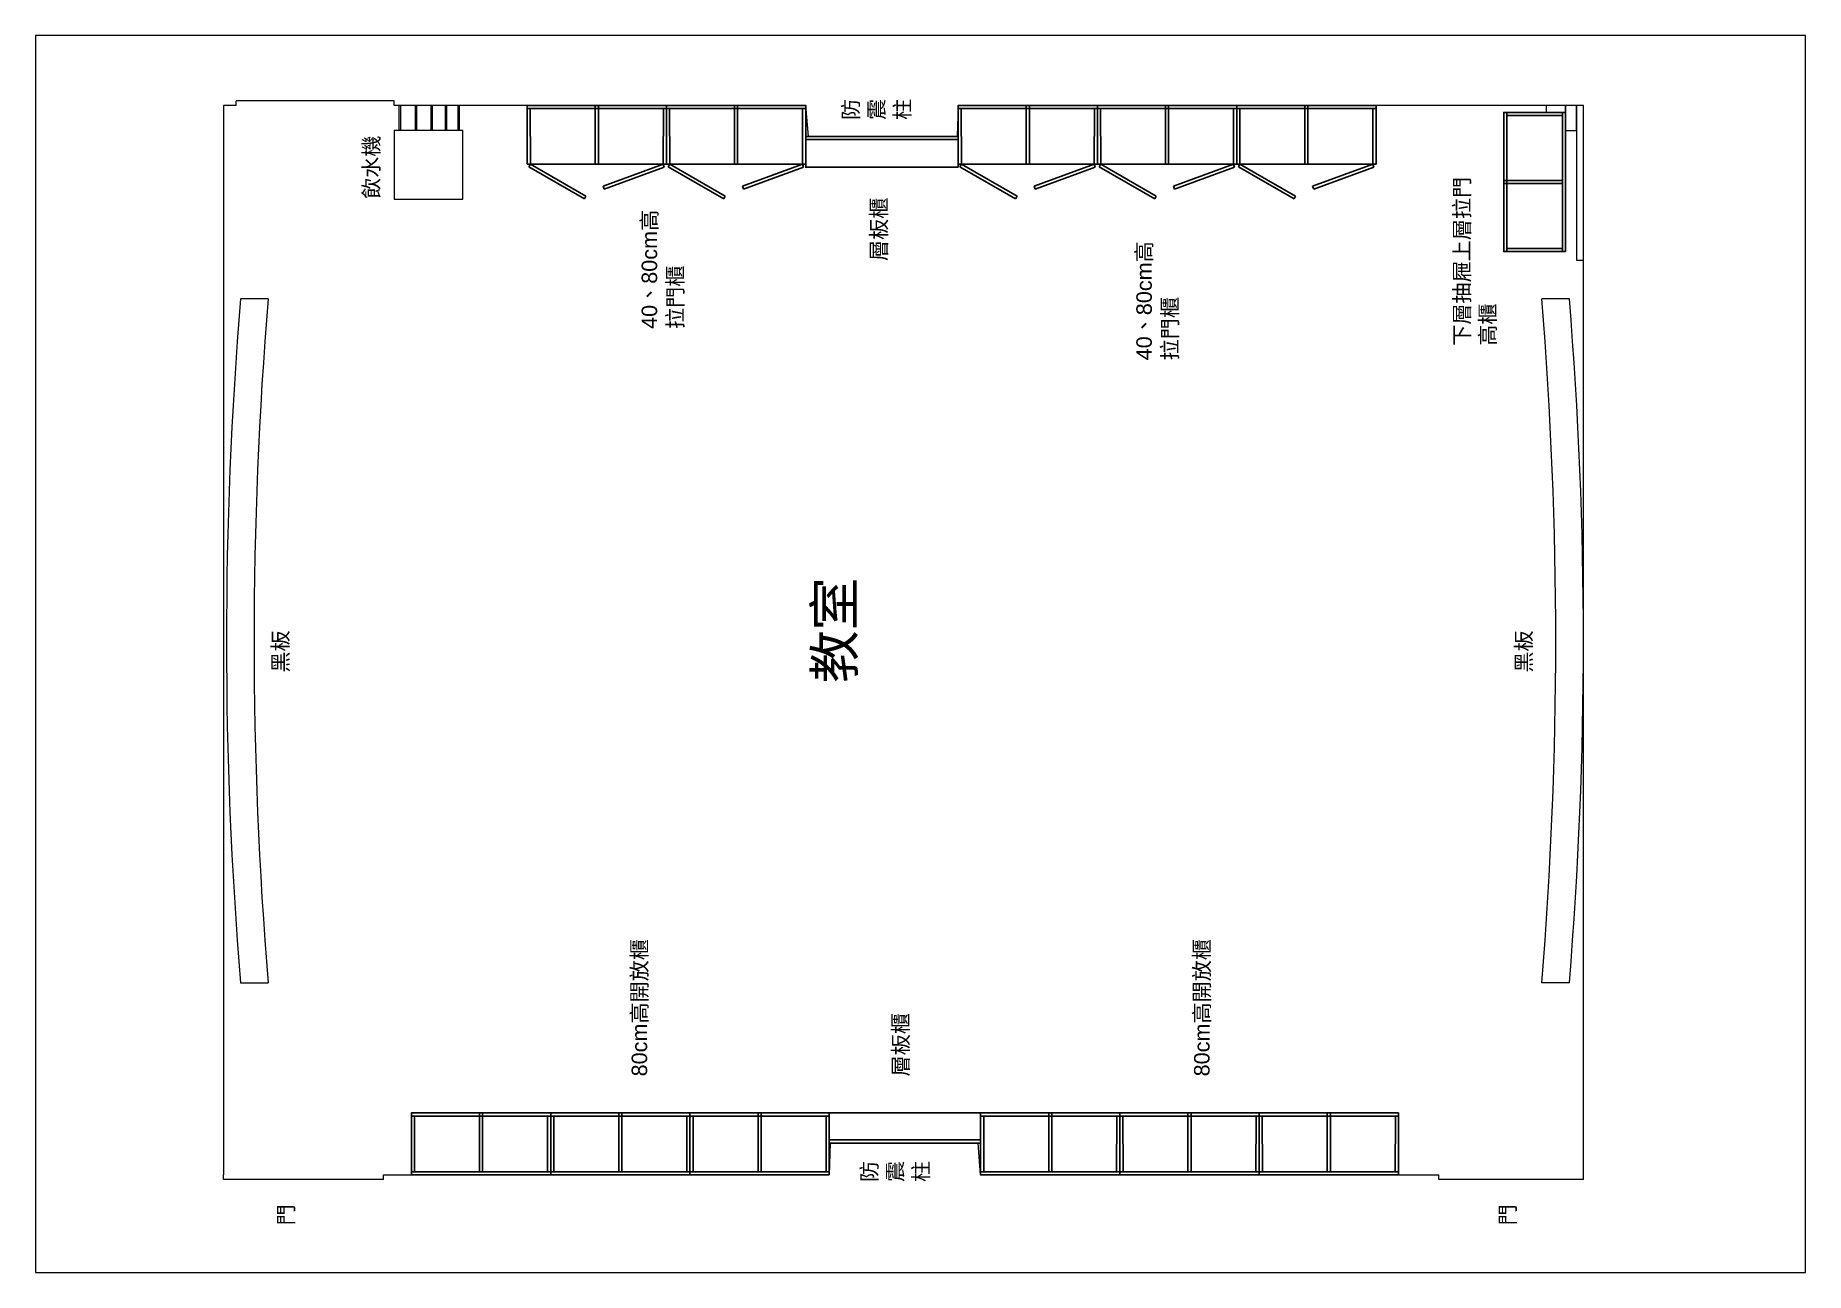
# Paper-space layout '配置2' of a CAD drawing. Header units: millimetres. Extents: x -14 to 272, y -2 to 198.
# The model-space entities are those that its viewports show. They can reach past a viewport. Long polylines and large blocks are cut down to what shows.
import ezdxf

# ---------------------------------------------------------------- set-up
doc = ezdxf.new("R2010")
doc.units = ezdxf.units.MM
doc.linetypes.add('DASHED', pattern=[19.05, 12.7, -6.35])
doc.styles.get("Standard").update_dxf_attribs({"font": 'Arial.ttf'})

msp = doc.modelspace()

# ---------------------------------------------------------------- linework, layer by layer
at = {"lineweight": 5}
for p, q in [((6236.777, 8712.49), (6236.777, 9746.49)), ((6236.777, 9746.49), (6266.777, 9746.49)), ((13176.777, 9664.49), (13176.777, 9746.49)), ((7506.777, 9636.761), (7506.777, 9458.15)), ((11926.777, 9458.15), (11926.777, 9636.761)), ((13176.777, 9664.49), (13206.777, 9664.49)), ((13206.777, 8644.49), (13206.777, 9664.49)), ((6236.777, 8712.49), (6266.777, 8712.49)), ((13016.777, 8644.49), (12571.777, 8644.49)), ((12571.777, 8644.49), (12571.777, 8199.49)), ((13016.777, 8644.49), (13016.777, 8199.49)), ((13176.777, 8644.49), (13206.777, 8644.49)), ((12571.777, 8199.49), (12976.777, 8199.49)), ((12976.777, 8199.49), (13016.777, 8199.49)), ((12976.777, 5967.49), (13176.777, 5984.49)), ((6471.777, 5826.49), (6266.777, 5832.49)), ((13176.777, 4999.49), (12976.777, 5006.49)), ((6266.777, 4854.49), (6471.777, 4869.49)), ((6236.777, 959.49), (6236.777, 1894.49)), ((6236.777, 1894.49), (6266.777, 1894.49)), ((7506.777, 1050.218), (7506.777, 1228.829)), ((11926.777, 1050.218), (11926.777, 1228.829)), ((6236.777, 959.49), (6266.777, 959.49))]:
    msp.add_line(p, q, dxfattribs=at)
at = {"linetype": 'DASHED', "lineweight": 5}
for p, q in [((13016.777, 8611.601), (13176.777, 8611.601)), ((13016.777, 8601.746), (13176.777, 8601.746)), ((13016.777, 8506.312), (13176.777, 8506.312)), ((13016.777, 8496.673), (13176.777, 8496.673)), ((13016.777, 8404.954), (13176.777, 8404.954)), ((13016.777, 8395.315), (13176.777, 8395.315)), ((13016.777, 8312.229), (13176.777, 8312.229)), ((13016.777, 8302.59), (13176.777, 8302.59)), ((13016.777, 8230.303), (13176.777, 8230.303)), ((13016.777, 8220.664), (13176.777, 8220.664))]:
    msp.add_line(p, q, dxfattribs=at)
at = {"color": 1, "linetype": 'DASHED'}
for p, q in [((6286.777, 8532.49), (6286.777, 7632.49)), ((6286.777, 8511.474), (6646.777, 8512.49)), ((6646.777, 8532.49), (6646.777, 7632.49)), ((6286.777, 8092.49), (6666.777, 8092.49)), ((6286.777, 8072.49), (6666.777, 8072.49)), ((12796.777, 7763.474), (12796.777, 7784.49)), ((13156.777, 7784.49), (13156.777, 6884.49)), ((12796.777, 7763.474), (13156.777, 7764.49)), ((12796.777, 7763.474), (12796.836, 6884.49)), ((6286.777, 7653.505), (6646.777, 7652.49)), ((6286.777, 7632.49), (6286.777, 6732.49)), ((6286.777, 7611.474), (6646.777, 7612.49)), ((6646.777, 7632.49), (6646.777, 6732.49)), ((12796.777, 7344.49), (13176.777, 7344.49)), ((12796.777, 7324.49), (12796.777, 7344.49)), ((12796.777, 7324.49), (13176.777, 7324.49)), ((6286.777, 7192.49), (6666.777, 7192.49)), ((6286.777, 7172.49), (6666.777, 7172.49)), ((12796.777, 6905.505), (13156.777, 6904.49)), ((12796.777, 6863.474), (12796.777, 6884.49)), ((12796.777, 6863.474), (13156.777, 6864.49)), ((12796.777, 6863.474), (12796.836, 5984.49)), ((13156.777, 6884.49), (13156.777, 5984.49)), ((6286.777, 6753.505), (6646.777, 6752.49)), ((6286.777, 6732.49), (6286.777, 5832.49)), ((6286.777, 6711.474), (6646.777, 6712.49)), ((6646.777, 6732.49), (6646.777, 5832.49)), ((12796.777, 6444.49), (13176.777, 6444.49)), ((12796.777, 6424.49), (12796.777, 6444.49)), ((12796.777, 6424.49), (13176.777, 6424.49)), ((6286.777, 6292.49), (6666.777, 6292.49)), ((6286.777, 6272.49), (6666.777, 6272.49)), ((12796.777, 6005.505), (13156.777, 6004.49)), ((6286.777, 5853.505), (6646.777, 5852.49)), ((12796.777, 4978.474), (12796.777, 4999.49)), ((12796.777, 4978.474), (13156.777, 4979.49)), ((12796.777, 4978.474), (12796.836, 4120.505)), ((13156.777, 4999.49), (13156.777, 4099.49)), ((6286.777, 4854.49), (6286.777, 3954.49)), ((6286.777, 4833.474), (6646.777, 4834.49)), ((6646.777, 4854.49), (6646.777, 3954.49)), ((12796.777, 4559.49), (13176.777, 4559.49)), ((12796.777, 4539.49), (12796.777, 4559.49)), ((12796.777, 4539.49), (13176.777, 4539.49)), ((6286.777, 4414.49), (6666.777, 4414.49)), ((6286.777, 4394.49), (6666.777, 4394.49)), ((12796.777, 4120.505), (13156.777, 4119.49)), ((12796.777, 4099.49), (12796.836, 4120.505)), ((12796.777, 4078.474), (12796.777, 4099.49)), ((12796.777, 4078.474), (13156.777, 4079.49)), ((12796.777, 4078.474), (12796.836, 3220.505)), ((13156.777, 4099.49), (13156.777, 3199.49)), ((6286.777, 3975.505), (6646.777, 3974.49)), ((6286.777, 3954.49), (6286.777, 3054.49)), ((6286.777, 3933.474), (6646.777, 3934.49)), ((6646.777, 3954.49), (6646.777, 3054.49)), ((12796.777, 3659.49), (13176.777, 3659.49)), ((12796.777, 3639.49), (12796.777, 3659.49)), ((12796.777, 3639.49), (13176.777, 3639.49)), ((6286.777, 3514.49), (6666.777, 3514.49)), ((6286.777, 3494.49), (6666.777, 3494.49)), ((12796.777, 3220.505), (13156.777, 3219.49)), ((12796.777, 3199.49), (12796.836, 3220.505)), ((12796.777, 3178.474), (12796.777, 3199.49)), ((12796.777, 3178.474), (13156.777, 3179.49)), ((12796.777, 3178.474), (12796.836, 2320.505)), ((13156.777, 3199.49), (13156.777, 2299.49)), ((6286.777, 3075.505), (6646.777, 3074.49)), ((6286.777, 3054.49), (6286.777, 2154.49)), ((6286.777, 3033.474), (6646.777, 3034.49)), ((6646.777, 3054.49), (6646.777, 2154.49)), ((12796.777, 2759.49), (13176.777, 2759.49)), ((12796.777, 2739.49), (12796.777, 2759.49)), ((12796.777, 2739.49), (13176.777, 2739.49)), ((6286.777, 2614.49), (6666.777, 2614.49)), ((6286.777, 2594.49), (6666.777, 2594.49)), ((12796.777, 2320.505), (13156.777, 2319.49)), ((12796.777, 2299.49), (12796.836, 2320.505)), ((6286.777, 2175.505), (6646.777, 2174.49))]:
    msp.add_line(p, q, dxfattribs=at)
at = {"color": 2, "linetype": 'DASHED'}
for p, q in [((12956.777, 5984.49), (12956.777, 4999.49)), ((6492.338, 5832.49), (6492.338, 4854.49))]:
    msp.add_line(p, q, dxfattribs=at)
for p, q in [((12976.777, 5006.49), (12976.777, 5967.49)), ((6471.777, 4869.49), (6471.777, 5826.49))]:
    msp.add_line(p, q)
at = {"color": 3, "linetype": 'DASHED'}
for p, q in [((12231.777, 1454.49), (13131.777, 1454.49)), ((12251.777, 1094.49), (12251.777, 1454.49)), ((12671.777, 1474.49), (12671.777, 1094.49)), ((12691.777, 1474.49), (12691.777, 1094.49)), ((13111.777, 1094.49), (13111.777, 1454.49)), ((12231.777, 1094.49), (13131.777, 1094.49))]:
    msp.add_line(p, q, dxfattribs=at)
at = {"lineweight": 5}
for points in [[(13176.777, 9746.49), (6266.777, 9746.49)], [(6266.777, 8712.49), (6266.777, 5832.49)], [(13176.777, 5984.49), (13176.777, 8644.49)], [(6266.777, 959.49), (13176.777, 959.49), (13176.777, 4999.49)], [(6266.777, 4854.49), (6266.777, 1894.49)]]:
    msp.add_lwpolyline(points, dxfattribs=at)
at = {"color": 1}
for points in [[(6266.777, 7632.49), (6666.777, 7632.49), (6666.777, 8532.49), (6266.777, 8532.49)], [(6266.777, 6732.49), (6666.777, 6732.49), (6666.777, 7632.49), (6266.777, 7632.49)], [(6266.777, 5832.49), (6666.777, 5832.49), (6666.777, 6732.49), (6266.777, 6732.49)], [(6266.777, 3954.49), (6666.777, 3954.49), (6666.777, 4854.49), (6266.777, 4854.49)], [(6266.777, 3054.49), (6666.777, 3054.49), (6666.777, 3954.49), (6266.777, 3954.49)], [(6266.777, 2154.49), (6666.777, 2154.49), (6666.777, 3054.49), (6266.777, 3054.49)]]:
    msp.add_lwpolyline(points, close=True, dxfattribs=at)
for points in [[(12796.777, 6884.49), (13176.777, 6884.49), (13176.777, 7784.49), (12796.777, 7784.49)], [(12796.777, 5984.49), (13176.777, 5984.49), (13176.777, 6884.49), (12796.777, 6884.49)], [(12796.777, 4099.49), (13176.777, 4099.49), (13176.777, 4999.49), (12776.777, 4999.49)], [(12796.777, 3199.49), (13176.777, 3199.49), (13176.777, 4099.49), (12796.777, 4099.49)], [(12796.777, 2299.49), (13176.777, 2299.49), (13176.777, 3199.49), (12796.777, 3199.49)]]:
    msp.add_lwpolyline(points, dxfattribs=at)
at = {"color": 1, "linetype": 'DASHED'}
for points in [[(12573.584, 7414.235), (12590.937, 7404.29), (12796.777, 7763.474), (12779.425, 7773.418)], [(12635.246, 7287.2), (12654.019, 7294.096), (12796.777, 6905.505), (12778.004, 6898.609)], [(12573.584, 6514.235), (12590.937, 6504.29), (12796.777, 6863.474), (12779.425, 6873.418)], [(12635.246, 6387.2), (12654.019, 6394.096), (12796.777, 6005.505), (12778.004, 5998.609)], [(12573.584, 4629.235), (12590.937, 4619.29), (12796.777, 4978.474), (12779.425, 4988.418)], [(12635.246, 4502.2), (12654.019, 4509.096), (12796.777, 4120.505), (12778.004, 4113.609)], [(12573.584, 3729.235), (12590.937, 3719.29), (12796.777, 4078.474), (12779.425, 4088.418)], [(12635.246, 3602.2), (12654.019, 3609.096), (12796.777, 3220.505), (12778.004, 3213.609)], [(12573.584, 2829.235), (12590.937, 2819.29), (12796.777, 3178.474), (12779.425, 3188.418)], [(12635.246, 2702.2), (12654.019, 2709.096), (12796.777, 2320.505), (12778.004, 2313.609)]]:
    msp.add_lwpolyline(points, close=True, dxfattribs=at)
at = {"color": 2}
for points in [[(12776.777, 4999.49), (12976.777, 4999.49), (12976.777, 5984.49), (12776.777, 5984.49)], [(6666.777, 4854.49), (6471.777, 4854.49), (6471.777, 5832.49), (6666.777, 5832.49)]]:
    msp.add_lwpolyline(points, close=True, dxfattribs=at)
at = {"color": 3}
msp.add_lwpolyline([(12231.777, 1074.49), (13131.777, 1074.49), (13131.777, 1474.49), (12231.777, 1474.49)], close=True, dxfattribs=at)
at = {"lineweight": 5}
for points in [[(13131.777, 1199.49), (13131.777, 1074.49), (13176.777, 1074.49), (13176.777, 1199.49)], [(13014.63, 1004.49), (13176.777, 1004.49), (13176.777, 1074.49), (13014.63, 1074.49)], [(12176.777, 959.49), (13176.777, 959.49), (13176.777, 1004.49), (12176.777, 1004.49)]]:
    msp.add_lwpolyline(points, close=True, dxfattribs=at)
for centre, start, end in [((9716.777, -17234.015), 85.2982632, 94.7017368), ((9716.777, -17412.626), 85.2982632, 94.7017368), ((9716.777, 28099.605), 265.2982632, 274.7017368), ((9716.777, 27920.994), 265.2982632, 274.7017368)]:
    msp.add_arc(centre, 26961.505, start, end, dxfattribs=at)

# ---------------------------------------------------------------- texts
at = {"color": 1, "linetype": 'DASHED', "char_height": 100, "attachment_point": 1}
for s, insert in [('{\\fPMingLiU|b0|i0|c136|p18;\\C256;門}', (5940.62, 9393.007)), ('{\\fPMingLiU|b0|i0|c136|p18;\\C256;黑板}', (9511.993, 9428.785)), ('{\\fPMingLiU|b0|i0|c136|p18;\\C256;飲水機}', (12573.045, 8841.381)), ('80cm{\\fPMingLiU|b0|i0|c136|p18;高開放櫃}', (6903.172, 7109.412)), ('40{\\fPMingLiU|b0|i0|c136|p18;、}80cm{\\fPMingLiU|b0|i0|c136|p18;高}\\P{\\fPMingLiU|b0|i0|c136|p18;拉門櫃}', (11732.378, 7044.771)), ('{\\fPMingLiU|b0|i0|c136|p18;\\C256;防\\P震\\P柱}', (13082.77, 5743.605)), ('{\\fPMingLiU|b0|i0|c136|p18;\\C256;防\\P震\\P柱}', (6221.037, 5623.674)), ('40{\\fPMingLiU|b0|i0|c136|p18;、}80cm{\\fPMingLiU|b0|i0|c136|p18;高}\\P{\\fPMingLiU|b0|i0|c136|p18;拉門櫃}', (11529.479, 3848.272)), ('80cm{\\fPMingLiU|b0|i0|c136|p18;高開放櫃}', (6903.172, 3475.301)), ('{\\fPMingLiU|b0|i0|c136|p18;\\C256;門}', (5940.62, 1498.896)), ('{\\fPMingLiU|b0|i0|c136|p18;\\C256;黑板}', (9511.993, 1395.268))]:
    msp.add_mtext_dynamic_manual_height_columns(s, width=2067.87846, gutter_width=12.5, heights=[0], dxfattribs=dict(at, insert=insert))
at = {"linetype": 'DASHED', "insert": (9444.478, 5924.112), "char_height": 250, "attachment_point": 1}
msp.add_mtext_dynamic_manual_height_columns('{\\fPMingLiU|b0|i0|c136|p18;教室}', width=2162.02147, gutter_width=12.5, heights=[0], dxfattribs=at)
at = {"color": 2, "linetype": 'DASHED', "char_height": 100, "attachment_point": 1}
for insert in [(12171.239, 5562.231), (6903.172, 5421.309)]:
    msp.add_mtext_dynamic_manual_height_columns('{\\fPMingLiU|b0|i0|c136|p18;層板櫃}', width=2067.87846, gutter_width=12.5, heights=[0], dxfattribs=dict(at, insert=insert))
at = {"color": 3, "linetype": 'DASHED', "insert": (11624.076, 1794.747), "char_height": 100, "attachment_point": 1}
msp.add_mtext_dynamic_manual_height_columns('{\\fPMingLiU|b0|i0|c136|p18;下層抽屜上層拉門\\P高櫃}', width=2067.87846, gutter_width=12.5, heights=[0], dxfattribs=at)

psp = doc.layouts.new('配置2')

# ---------------------------------------------------------------- viewports
at = {"layer": '0', "color": 1, "linetype": 'DASHED', "view_target_point": (3526.228, 5325.426), "view_twist_angle": 90}
psp.add_viewport(center=(128.58, 97.92), size=(285.95, 199.8307), view_center_point=(82.589, 6106.151), view_height=7993.22772, dxfattribs=at)

doc.saveas('drawing.dxf')
